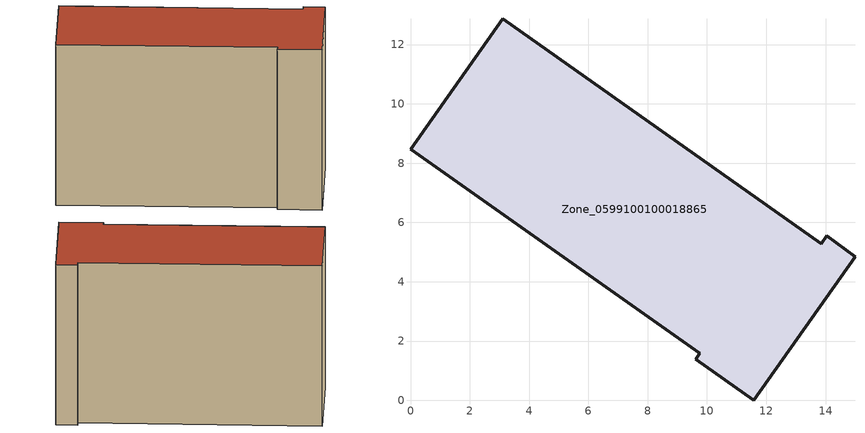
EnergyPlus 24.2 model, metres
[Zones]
Zone_0599100100018865
 floor ground (C_G): 9.62,1.38 9.76,1.59 0,8.46 3.12,12.87 13.85,5.29 14.03,5.54 14.99,4.84 11.58,0 z4.05
 wall outside (C_F): 9.76,1.59 9.62,1.38 11.58,0 14.99,4.84 14.03,5.54 13.85,5.29 3.12,12.87 0,8.46 9.76,1.59 z4.05:13.39
 roof outside (C_R): 3.12,12.87 0,8.46 9.76,1.59 9.62,1.38 11.58,0 14.99,4.84 14.03,5.54 13.85,5.29 z13.39
[BUILDING]
Pand.0599100100018865: North Axis=0; Terrain=City; Loads Convergence Tolerance Value=0.04; Temperature Convergence Tolerance Value=0.4; Solar Distribution=FullExterior; Maximum Number of Warmup Days=25; Minimum Number of Warmup Days=1
[Site:Location]
Rotterdam.The.Hague.AP_ZH_NLD Design_Conditions: Latitude=51.96; Longitude=4.45; Time Zone=1; Elevation=-4.5
[SITE:GROUNDTEMPERATURE:BUILDINGSURFACE]
18, 18, 18, 18, 18, 18, 18, 18, 18, 18, 18, 18
[MATERIAL] Thermal Absorptance=0.9; Solar Absorptance=0.7; Visible Absorptance=0.7
Name | Roughness | Thickness | Conductivity | Density | Specific Heat
G.TI.2015-2018 | MediumSmooth | 0.15 | 0.0428571 | 540 | 1210
F.TI.2015-2018 | Rough | 0.3 | 0.0666667 | 1920 | 840
R.TI.2015-2018 | MediumRough | 0.2 | 0.0333333 | 1500 | 1000
[CONSTRUCTION]
C_G: G.TI.2015-2018
C_F: F.TI.2015-2018
C_R: R.TI.2015-2018
[ZONE]
Zone_0599100100018865: Type=1; Multiplier=1; Ceiling Height=Autocalculate; Volume=Autocalculate; Floor Area=autocalculate; Part of Total Floor Area=Yes
[ZONEINFILTRATION:DESIGNFLOWRATE]
Infil_Zone_0599100100018865: Zone or ZoneList or Space or SpaceList=Zone_0599100100018865; Schedule=AlwaysOn; Design Flow Rate Calculation Method=Flow/Area; Flow Rate per Floor Area=0.0015; Constant Term Coefficient=1; Temperature Term Coefficient=0; Velocity Term Coefficient=0; Velocity Squared Term Coefficient=0
[HVACTEMPLATE:ZONE:IDEALLOADSAIRSYSTEM]
Zone_0599100100018865: Maximum Heating Supply Air Temperature=50; Minimum Cooling Supply Air Temperature=13; Maximum Heating Supply Air Humidity Ratio=0.0156; Minimum Cooling Supply Air Humidity Ratio=0.0077; Heating Limit=NoLimit; Cooling Limit=NoLimit; Dehumidification Control Type=ConstantSensibleHeatRatio; Cooling Sensible Heat Ratio=0.7; Dehumidification Setpoint=60; Humidification Control Type=None; Humidification Setpoint=30; Outdoor Air Method=None; Outdoor Air Flow Rate per Person=0.00944; Outdoor Air Flow Rate per Zone Floor Area=0; Outdoor Air Flow Rate per Zone=0; Demand Controlled Ventilation Type=None; Outdoor Air Economizer Type=NoEconomizer; Heat Recovery Type=None; Sensible Heat Recovery Effectiveness=0.7; Latent Heat Recovery Effectiveness=0.65
[ZONECONTROL:THERMOSTAT]
ThermostatControl_Zone_0599100100018865: Zone or ZoneList=Zone_0599100100018865; Control Type Schedule=DualSetpointControlType; Control 1=Thermostat_Zone_0599100100018865; Temperature Difference Between Cutout And Setpoint=0
[THERMOSTATSETPOINT:DUALSETPOINT]
Thermostat_Zone_0599100100018865: Heating Setpoint Temperature Schedule=HeatingSetpoint_Zone_0599100100018865; Cooling Setpoint Temperature Schedule=CoolingSetpoint_Zone_0599100100018865
[SCHEDULE:COMPACT]
HeatingSetpoint_Zone_0599100100018865: Through: 12/31, For: AllDays, Until: 24:00, 21
CoolingSetpoint_Zone_0599100100018865: Through: 12/31, For: AllDays, Until: 24:00, 24
DualSetpointControlType: Through: 12/31, For: AllDays, Until: 24:00, 4
AlwaysOn: Through: 12/31, For: AllDays, Until: 24:00, 1
